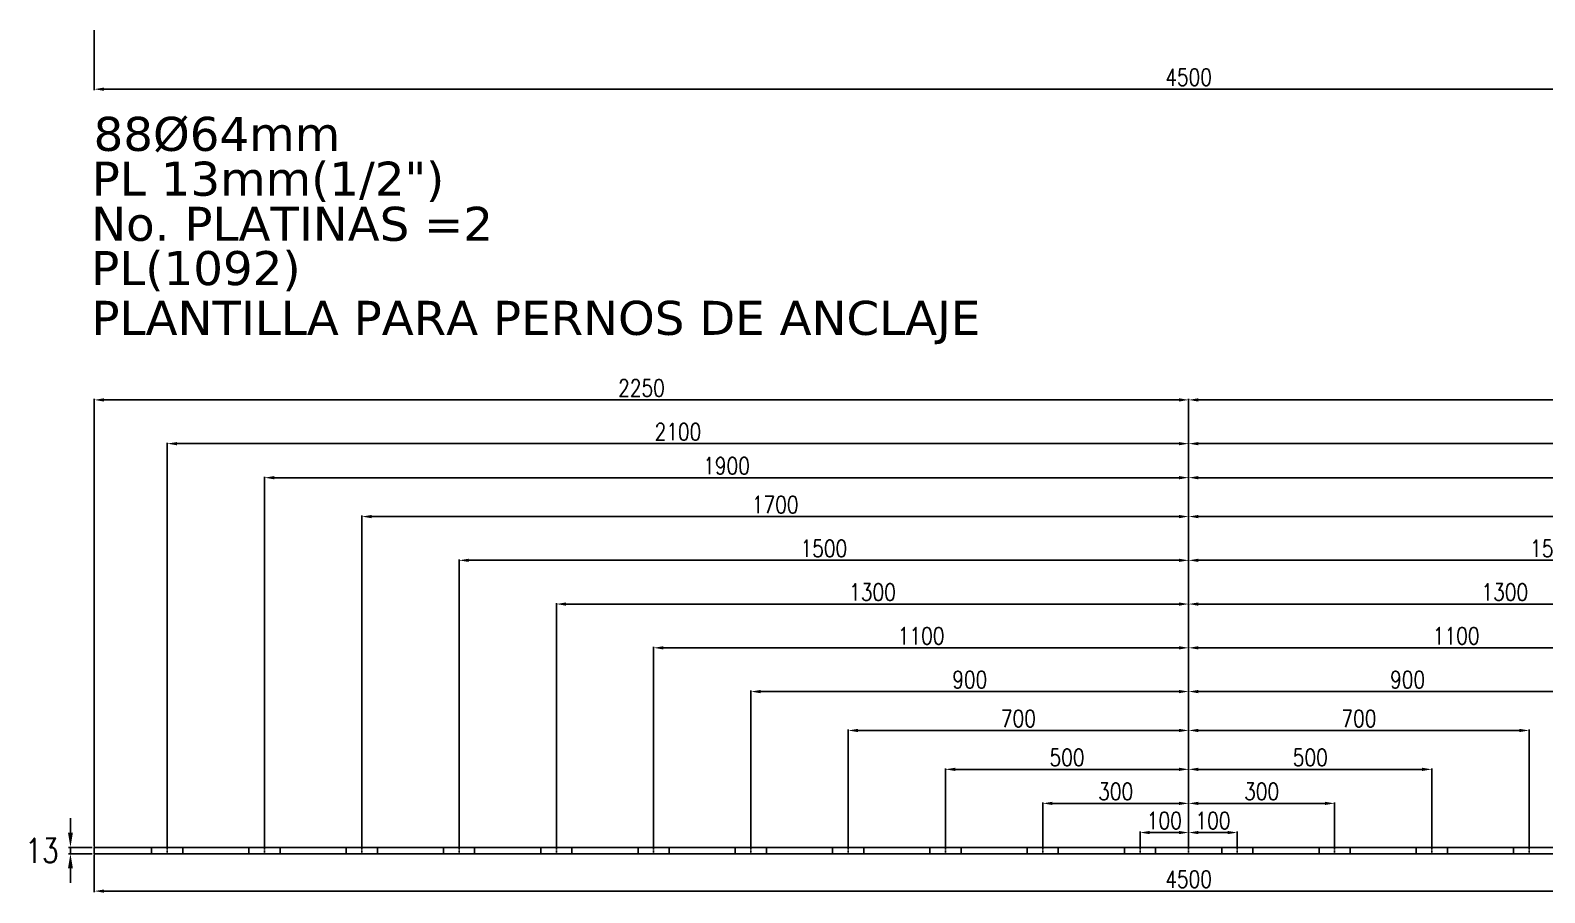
# Model space of a CAD drawing. Header units: millimetres. Extents: x 1541 to 289025, y -12015 to 47026.
# Drawn here: x 61856 to 64969, y 565 to 2339 of the extents above; entities that cross this region are included whole.
import ezdxf

# ---------------------------------------------------------------- set-up
doc = ezdxf.new("R2010")
doc.units = ezdxf.units.MM
doc.header["$LTSCALE"] = 0.1
doc.linetypes.add('DASHDOT', pattern=[25.4, 12.7, -6.35, 0, -6.35])
for name, color, linetype in [('COTAS', 8, 'Continuous'), ('EJE PERNO', 1, 'DASHDOT'), ('PERNOS', 3, 'Continuous'), ('PLATINA', 5, 'Continuous'), ('TEXTO GENERAL', 3, 'Continuous')]:
    doc.layers.add(name, color=color, linetype=linetype)
doc.styles.add('CNI_COTAS', font='romans.shx', dxfattribs={"width": 0.8})
doc.styles.add('VERDANA', font='verdana.ttf')
doc.dimstyles.new('1.2', dxfattribs={"dimscale": 0, "dimtxt": 35, "dimasz": 20, "dimexe": 2, "dimexo": 2, "dimgap": 7, "dimtad": 1, "dimdec": 0, "dimzin": 4, "dimdsep": 46, "dimtxsty": 'CNI_COTAS', "dimcen": 0, "dimclrd": 256, "dimclrt": 3, "dimadec": 0, "dimazin": 0, "dimtfac": 1, "dimtdec": 0, "dimtmove": 2, "dimatfit": 0, "dimfxl": 0.05, "dimtolj": 1, "dimtzin": 0, "dimarcsym": 1})
doc.dimstyles.new('1.3', dxfattribs={"dimscale": 0, "dimtxt": 50, "dimasz": 30, "dimexe": 4, "dimexo": 4, "dimgap": 9, "dimtad": 1, "dimdec": 0, "dimzin": 4, "dimdsep": 46, "dimtxsty": 'CNI_COTAS', "dimcen": 0, "dimclrd": 256, "dimclrt": 3, "dimadec": 0, "dimazin": 0, "dimtfac": 1, "dimtdec": 0, "dimtmove": 2, "dimatfit": 0, "dimfxl": 0.05, "dimtolj": 1, "dimtzin": 0, "dimarcsym": 0})

# ---------------------------------------------------------------- blocks, each defined once
blk = doc.blocks.new('*D2645')
at = {"layer": 'COTAS', "lineweight": -2, "ltscale": 3, "transparency": 16777216}
for p, q in [((61938.1, 688.4), (61938.1, 718.4)), ((61938.1, 645.4), (61938.1, 658.4)), ((61938.1, 615.4), (61938.1, 585.4))]:
    blk.add_line(p, q, dxfattribs=at)
at = {"layer": 'COTAS', "color": 0, "lineweight": -2, "ltscale": 3, "transparency": 16777216}
for p, q in [((61983.1, 658.4), (61934.1, 658.4)), ((61983.1, 645.4), (61934.1, 645.4))]:
    blk.add_line(p, q, dxfattribs=at)
at = {"layer": 'COTAS', "ltscale": 3, "transparency": 16777216}
for points in [[(61933.1, 688.4), (61943.1, 688.4), (61938.1, 658.4)], [(61933.1, 615.4), (61943.1, 615.4), (61938.1, 645.4)]]:
    blk.add_solid(points, dxfattribs=at)
at = {"layer": 'Defpoints', "color": 0, "ltscale": 3, "transparency": 16777216}
for p in [(61938.1, 658.4), (61987.1, 658.4), (61987.1, 645.4)]:
    blk.add_point(p, dxfattribs=at)
at = {"layer": 'COTAS', "color": 3, "ltscale": 3, "transparency": 16777216, "insert": (61879.6, 651.9), "char_height": 50, "attachment_point": 5, "rotation": 0.2, "style": 'CNI_COTAS'}
blk.add_mtext('\\A1;13', dxfattribs=at)
blk = doc.blocks.new('*D2646')
at = {"layer": 'COTAS', "color": 0, "lineweight": -2, "transparency": 16777216}
for p, q in [((61987.1, 643.4), (61987.1, 566.4)), ((66487.1, 643.4), (66487.1, 566.4))]:
    blk.add_line(p, q, dxfattribs=at)
at = {"layer": 'COTAS', "lineweight": -2, "transparency": 16777216}
blk.add_line((62007.1, 568.4), (66467.1, 568.4), dxfattribs=at)
at = {"layer": 'COTAS', "transparency": 16777216}
for points in [[(62007.1, 571.7), (62007.1, 565.1), (61987.1, 568.4)], [(66467.1, 571.7), (66467.1, 565.1), (66487.1, 568.4)]]:
    blk.add_solid(points, dxfattribs=at)
at = {"layer": 'Defpoints', "color": 0, "transparency": 16777216}
for p in [(61987.1, 645.4), (66487.1, 645.4), (66487.1, 568.4)]:
    blk.add_point(p, dxfattribs=at)
at = {"layer": 'COTAS', "color": 3, "transparency": 16777216, "insert": (64237.1, 592.9), "char_height": 35, "attachment_point": 5, "style": 'CNI_COTAS'}
blk.add_mtext('\\A1;4500', dxfattribs=at)
blk = doc.blocks.new('*D2647')
at = {"layer": 'COTAS', "color": 0, "lineweight": -2, "transparency": 16777216}
for p, q in [((64237.1, 660.4), (64237.1, 690.9)), ((64337.1, 660.4), (64337.1, 690.9))]:
    blk.add_line(p, q, dxfattribs=at)
at = {"layer": 'COTAS', "lineweight": -2, "transparency": 16777216}
blk.add_line((64317.1, 688.9), (64257.1, 688.9), dxfattribs=at)
at = {"layer": 'COTAS', "transparency": 16777216}
for points in [[(64257.1, 692.2), (64257.1, 685.5), (64237.1, 688.9)], [(64317.1, 692.2), (64317.1, 685.5), (64337.1, 688.9)]]:
    blk.add_solid(points, dxfattribs=at)
at = {"layer": 'Defpoints', "color": 0, "transparency": 16777216}
for p in [(64237.1, 688.9), (64237.1, 658.4), (64337.1, 658.4)]:
    blk.add_point(p, dxfattribs=at)
at = {"layer": 'COTAS', "color": 3, "transparency": 16777216, "insert": (64287.1, 713.4), "char_height": 35, "attachment_point": 5, "style": 'CNI_COTAS'}
blk.add_mtext('\\A1;100', dxfattribs=at)
blk = doc.blocks.new('*D2648')
at = {"layer": 'COTAS', "color": 0, "lineweight": -2, "transparency": 16777216}
for p, q in [((64237.1, 660.4), (64237.1, 750.9)), ((64537.1, 660.4), (64537.1, 750.9))]:
    blk.add_line(p, q, dxfattribs=at)
at = {"layer": 'COTAS', "lineweight": -2, "transparency": 16777216}
blk.add_line((64517.1, 748.9), (64257.1, 748.9), dxfattribs=at)
at = {"layer": 'COTAS', "transparency": 16777216}
for points in [[(64257.1, 752.2), (64257.1, 745.5), (64237.1, 748.9)], [(64517.1, 752.2), (64517.1, 745.5), (64537.1, 748.9)]]:
    blk.add_solid(points, dxfattribs=at)
at = {"layer": 'Defpoints', "color": 0, "transparency": 16777216}
for p in [(64237.1, 748.9), (64237.1, 658.4), (64537.1, 658.4)]:
    blk.add_point(p, dxfattribs=at)
at = {"layer": 'COTAS', "color": 3, "transparency": 16777216, "insert": (64387.1, 773.4), "char_height": 35, "attachment_point": 5, "style": 'CNI_COTAS'}
blk.add_mtext('\\A1;300', dxfattribs=at)
blk = doc.blocks.new('*D2649')
at = {"layer": 'COTAS', "color": 0, "lineweight": -2, "transparency": 16777216}
for p, q in [((64237.1, 660.4), (64237.1, 820.9)), ((64737.1, 660.4), (64737.1, 820.9))]:
    blk.add_line(p, q, dxfattribs=at)
at = {"layer": 'COTAS', "lineweight": -2, "transparency": 16777216}
blk.add_line((64717.1, 818.9), (64257.1, 818.9), dxfattribs=at)
at = {"layer": 'COTAS', "transparency": 16777216}
for points in [[(64257.1, 822.2), (64257.1, 815.5), (64237.1, 818.9)], [(64717.1, 822.2), (64717.1, 815.5), (64737.1, 818.9)]]:
    blk.add_solid(points, dxfattribs=at)
at = {"layer": 'Defpoints', "color": 0, "transparency": 16777216}
for p in [(64237.1, 818.9), (64237.1, 658.4), (64737.1, 658.4)]:
    blk.add_point(p, dxfattribs=at)
at = {"layer": 'COTAS', "color": 3, "transparency": 16777216, "insert": (64487.1, 843.4), "char_height": 35, "attachment_point": 5, "style": 'CNI_COTAS'}
blk.add_mtext('\\A1;500', dxfattribs=at)
blk = doc.blocks.new('*D2650')
at = {"layer": 'COTAS', "color": 0, "lineweight": -2, "transparency": 16777216}
for p, q in [((64237.1, 660.4), (64237.1, 900.9)), ((64937.1, 660.4), (64937.1, 900.9))]:
    blk.add_line(p, q, dxfattribs=at)
at = {"layer": 'COTAS', "lineweight": -2, "transparency": 16777216}
blk.add_line((64917.1, 898.9), (64257.1, 898.9), dxfattribs=at)
at = {"layer": 'COTAS', "transparency": 16777216}
for points in [[(64257.1, 902.2), (64257.1, 895.5), (64237.1, 898.9)], [(64917.1, 902.2), (64917.1, 895.5), (64937.1, 898.9)]]:
    blk.add_solid(points, dxfattribs=at)
at = {"layer": 'Defpoints', "color": 0, "transparency": 16777216}
for p in [(64237.1, 898.9), (64237.1, 658.4), (64937.1, 658.4)]:
    blk.add_point(p, dxfattribs=at)
at = {"layer": 'COTAS', "color": 3, "transparency": 16777216, "insert": (64587.1, 923.4), "char_height": 35, "attachment_point": 5, "style": 'CNI_COTAS'}
blk.add_mtext('\\A1;700', dxfattribs=at)
blk = doc.blocks.new('*D2651')
at = {"layer": 'COTAS', "color": 0, "lineweight": -2, "transparency": 16777216}
for p, q in [((64237.1, 660.4), (64237.1, 980.9)), ((65137.1, 660.4), (65137.1, 980.9))]:
    blk.add_line(p, q, dxfattribs=at)
at = {"layer": 'COTAS', "lineweight": -2, "transparency": 16777216}
blk.add_line((65117.1, 978.9), (64257.1, 978.9), dxfattribs=at)
at = {"layer": 'COTAS', "transparency": 16777216}
for points in [[(64257.1, 982.2), (64257.1, 975.5), (64237.1, 978.9)], [(65117.1, 982.2), (65117.1, 975.5), (65137.1, 978.9)]]:
    blk.add_solid(points, dxfattribs=at)
at = {"layer": 'Defpoints', "color": 0, "transparency": 16777216}
for p in [(64237.1, 978.9), (64237.1, 658.4), (65137.1, 658.4)]:
    blk.add_point(p, dxfattribs=at)
at = {"layer": 'COTAS', "color": 3, "transparency": 16777216, "insert": (64687.1, 1003.4), "char_height": 35, "attachment_point": 5, "style": 'CNI_COTAS'}
blk.add_mtext('\\A1;900', dxfattribs=at)
blk = doc.blocks.new('*D2652')
at = {"layer": 'COTAS', "color": 0, "lineweight": -2, "transparency": 16777216}
for p, q in [((64237.1, 660.4), (64237.1, 1070.9)), ((65337.1, 660.4), (65337.1, 1070.9))]:
    blk.add_line(p, q, dxfattribs=at)
at = {"layer": 'COTAS', "lineweight": -2, "transparency": 16777216}
blk.add_line((65317.1, 1068.9), (64257.1, 1068.9), dxfattribs=at)
at = {"layer": 'COTAS', "transparency": 16777216}
for points in [[(64257.1, 1072.2), (64257.1, 1065.5), (64237.1, 1068.9)], [(65317.1, 1072.2), (65317.1, 1065.5), (65337.1, 1068.9)]]:
    blk.add_solid(points, dxfattribs=at)
at = {"layer": 'Defpoints', "color": 0, "transparency": 16777216}
for p in [(64237.1, 1068.9), (64237.1, 658.4), (65337.1, 658.4)]:
    blk.add_point(p, dxfattribs=at)
at = {"layer": 'COTAS', "color": 3, "transparency": 16777216, "insert": (64787.1, 1093.4), "char_height": 35, "attachment_point": 5, "style": 'CNI_COTAS'}
blk.add_mtext('\\A1;1100', dxfattribs=at)
blk = doc.blocks.new('*D2653')
at = {"layer": 'COTAS', "color": 0, "lineweight": -2, "transparency": 16777216}
for p, q in [((64237.1, 660.4), (64237.1, 1160.9)), ((65537.1, 660.4), (65537.1, 1160.9))]:
    blk.add_line(p, q, dxfattribs=at)
at = {"layer": 'COTAS', "lineweight": -2, "transparency": 16777216}
blk.add_line((65517.1, 1158.9), (64257.1, 1158.9), dxfattribs=at)
at = {"layer": 'COTAS', "transparency": 16777216}
for points in [[(64257.1, 1162.2), (64257.1, 1155.5), (64237.1, 1158.9)], [(65517.1, 1162.2), (65517.1, 1155.5), (65537.1, 1158.9)]]:
    blk.add_solid(points, dxfattribs=at)
at = {"layer": 'Defpoints', "color": 0, "transparency": 16777216}
for p in [(64237.1, 1158.9), (64237.1, 658.4), (65537.1, 658.4)]:
    blk.add_point(p, dxfattribs=at)
at = {"layer": 'COTAS', "color": 3, "transparency": 16777216, "insert": (64887.1, 1183.4), "char_height": 35, "attachment_point": 5, "style": 'CNI_COTAS'}
blk.add_mtext('\\A1;1300', dxfattribs=at)
blk = doc.blocks.new('*D2654')
at = {"layer": 'COTAS', "color": 0, "lineweight": -2, "transparency": 16777216}
for p, q in [((64237.1, 660.4), (64237.1, 1250.9)), ((65737.1, 660.4), (65737.1, 1250.9))]:
    blk.add_line(p, q, dxfattribs=at)
at = {"layer": 'COTAS', "lineweight": -2, "transparency": 16777216}
blk.add_line((65717.1, 1248.9), (64257.1, 1248.9), dxfattribs=at)
at = {"layer": 'COTAS', "transparency": 16777216}
for points in [[(64257.1, 1252.2), (64257.1, 1245.5), (64237.1, 1248.9)], [(65717.1, 1252.2), (65717.1, 1245.5), (65737.1, 1248.9)]]:
    blk.add_solid(points, dxfattribs=at)
at = {"layer": 'Defpoints', "color": 0, "transparency": 16777216}
for p in [(64237.1, 1248.9), (64237.1, 658.4), (65737.1, 658.4)]:
    blk.add_point(p, dxfattribs=at)
at = {"layer": 'COTAS', "color": 3, "transparency": 16777216, "insert": (64987.1, 1273.4), "char_height": 35, "attachment_point": 5, "style": 'CNI_COTAS'}
blk.add_mtext('\\A1;1500', dxfattribs=at)
blk = doc.blocks.new('*D2655')
at = {"layer": 'COTAS', "color": 0, "lineweight": -2, "transparency": 16777216}
for p, q in [((64237.1, 660.4), (64237.1, 1340.9)), ((65937.1, 660.4), (65937.1, 1340.9))]:
    blk.add_line(p, q, dxfattribs=at)
at = {"layer": 'COTAS', "lineweight": -2, "transparency": 16777216}
blk.add_line((65917.1, 1338.9), (64257.1, 1338.9), dxfattribs=at)
at = {"layer": 'COTAS', "transparency": 16777216}
for points in [[(64257.1, 1342.2), (64257.1, 1335.5), (64237.1, 1338.9)], [(65917.1, 1342.2), (65917.1, 1335.5), (65937.1, 1338.9)]]:
    blk.add_solid(points, dxfattribs=at)
at = {"layer": 'Defpoints', "color": 0, "transparency": 16777216}
for p in [(64237.1, 1338.9), (64237.1, 658.4), (65937.1, 658.4)]:
    blk.add_point(p, dxfattribs=at)
at = {"layer": 'COTAS', "color": 3, "transparency": 16777216, "insert": (65087.1, 1363.4), "char_height": 35, "attachment_point": 5, "style": 'CNI_COTAS'}
blk.add_mtext('\\A1;1700', dxfattribs=at)
blk = doc.blocks.new('*D2656')
at = {"layer": 'COTAS', "color": 0, "lineweight": -2, "transparency": 16777216}
for p, q in [((64237.1, 660.4), (64237.1, 1420.9)), ((66137.1, 660.4), (66137.1, 1420.9))]:
    blk.add_line(p, q, dxfattribs=at)
at = {"layer": 'COTAS', "lineweight": -2, "transparency": 16777216}
blk.add_line((66117.1, 1418.9), (64257.1, 1418.9), dxfattribs=at)
at = {"layer": 'COTAS', "transparency": 16777216}
for points in [[(64257.1, 1422.2), (64257.1, 1415.5), (64237.1, 1418.9)], [(66117.1, 1422.2), (66117.1, 1415.5), (66137.1, 1418.9)]]:
    blk.add_solid(points, dxfattribs=at)
at = {"layer": 'Defpoints', "color": 0, "transparency": 16777216}
for p in [(64237.1, 1418.9), (64237.1, 658.4), (66137.1, 658.4)]:
    blk.add_point(p, dxfattribs=at)
at = {"layer": 'COTAS', "color": 3, "transparency": 16777216, "insert": (65187.1, 1443.4), "char_height": 35, "attachment_point": 5, "style": 'CNI_COTAS'}
blk.add_mtext('\\A1;1900', dxfattribs=at)
blk = doc.blocks.new('*D2657')
at = {"layer": 'COTAS', "color": 0, "lineweight": -2, "transparency": 16777216}
for p, q in [((64237.1, 660.4), (64237.1, 1490.9)), ((66337.1, 660.4), (66337.1, 1490.9))]:
    blk.add_line(p, q, dxfattribs=at)
at = {"layer": 'COTAS', "lineweight": -2, "transparency": 16777216}
blk.add_line((66317.1, 1488.9), (64257.1, 1488.9), dxfattribs=at)
at = {"layer": 'COTAS', "transparency": 16777216}
for points in [[(64257.1, 1492.2), (64257.1, 1485.5), (64237.1, 1488.9)], [(66317.1, 1492.2), (66317.1, 1485.5), (66337.1, 1488.9)]]:
    blk.add_solid(points, dxfattribs=at)
at = {"layer": 'Defpoints', "color": 0, "transparency": 16777216}
for p in [(64237.1, 1488.9), (64237.1, 658.4), (66337.1, 658.4)]:
    blk.add_point(p, dxfattribs=at)
at = {"layer": 'COTAS', "color": 3, "transparency": 16777216, "insert": (65287.1, 1513.4), "char_height": 35, "attachment_point": 5, "style": 'CNI_COTAS'}
blk.add_mtext('\\A1;2100', dxfattribs=at)
blk = doc.blocks.new('*D2658')
at = {"layer": 'COTAS', "color": 0, "lineweight": -2, "transparency": 16777216}
for p, q in [((64237.1, 660.4), (64237.1, 1580.9)), ((66487.1, 660.4), (66487.1, 1580.9))]:
    blk.add_line(p, q, dxfattribs=at)
at = {"layer": 'COTAS', "lineweight": -2, "transparency": 16777216}
blk.add_line((66467.1, 1578.9), (64257.1, 1578.9), dxfattribs=at)
at = {"layer": 'COTAS', "transparency": 16777216}
for points in [[(64257.1, 1582.2), (64257.1, 1575.5), (64237.1, 1578.9)], [(66467.1, 1582.2), (66467.1, 1575.5), (66487.1, 1578.9)]]:
    blk.add_solid(points, dxfattribs=at)
at = {"layer": 'Defpoints', "color": 0, "transparency": 16777216}
for p in [(64237.1, 1578.9), (64237.1, 658.4), (66487.1, 658.4)]:
    blk.add_point(p, dxfattribs=at)
at = {"layer": 'COTAS', "color": 3, "transparency": 16777216, "insert": (65362.1, 1603.4), "char_height": 35, "attachment_point": 5, "style": 'CNI_COTAS'}
blk.add_mtext('\\A1;2250', dxfattribs=at)
blk = doc.blocks.new('*D2178')
at = {"layer": 'COTAS', "color": 0, "lineweight": -2, "transparency": 16777216}
for p, q in [((64137.1, 660.4), (64137.1, 690.9)), ((64237.1, 660.4), (64237.1, 690.9))]:
    blk.add_line(p, q, dxfattribs=at)
at = {"layer": 'COTAS', "lineweight": -2, "transparency": 16777216}
blk.add_line((64157.1, 688.9), (64217.1, 688.9), dxfattribs=at)
at = {"layer": 'COTAS', "transparency": 16777216}
for points in [[(64157.1, 692.2), (64157.1, 685.5), (64137.1, 688.9)], [(64217.1, 692.2), (64217.1, 685.5), (64237.1, 688.9)]]:
    blk.add_solid(points, dxfattribs=at)
at = {"layer": 'Defpoints', "color": 0, "transparency": 16777216}
for p in [(64237.1, 688.9), (64137.1, 658.4), (64237.1, 658.4)]:
    blk.add_point(p, dxfattribs=at)
at = {"layer": 'COTAS', "color": 3, "transparency": 16777216, "insert": (64187.1, 713.4), "char_height": 35, "attachment_point": 5, "style": 'CNI_COTAS'}
blk.add_mtext('\\A1;100', dxfattribs=at)
blk = doc.blocks.new('*D2179')
at = {"layer": 'COTAS', "color": 0, "lineweight": -2, "transparency": 16777216}
for p, q in [((63937.1, 660.4), (63937.1, 750.9)), ((64237.1, 660.4), (64237.1, 750.9))]:
    blk.add_line(p, q, dxfattribs=at)
at = {"layer": 'COTAS', "lineweight": -2, "transparency": 16777216}
blk.add_line((63957.1, 748.9), (64217.1, 748.9), dxfattribs=at)
at = {"layer": 'COTAS', "transparency": 16777216}
for points in [[(63957.1, 752.2), (63957.1, 745.5), (63937.1, 748.9)], [(64217.1, 752.2), (64217.1, 745.5), (64237.1, 748.9)]]:
    blk.add_solid(points, dxfattribs=at)
at = {"layer": 'Defpoints', "color": 0, "transparency": 16777216}
for p in [(64237.1, 748.9), (63937.1, 658.4), (64237.1, 658.4)]:
    blk.add_point(p, dxfattribs=at)
at = {"layer": 'COTAS', "color": 3, "transparency": 16777216, "insert": (64087.1, 773.4), "char_height": 35, "attachment_point": 5, "style": 'CNI_COTAS'}
blk.add_mtext('\\A1;300', dxfattribs=at)
blk = doc.blocks.new('*D2180')
at = {"layer": 'COTAS', "color": 0, "lineweight": -2, "transparency": 16777216}
for p, q in [((63737.1, 660.4), (63737.1, 820.9)), ((64237.1, 660.4), (64237.1, 820.9))]:
    blk.add_line(p, q, dxfattribs=at)
at = {"layer": 'COTAS', "lineweight": -2, "transparency": 16777216}
blk.add_line((63757.1, 818.9), (64217.1, 818.9), dxfattribs=at)
at = {"layer": 'COTAS', "transparency": 16777216}
for points in [[(63757.1, 822.2), (63757.1, 815.5), (63737.1, 818.9)], [(64217.1, 822.2), (64217.1, 815.5), (64237.1, 818.9)]]:
    blk.add_solid(points, dxfattribs=at)
at = {"layer": 'Defpoints', "color": 0, "transparency": 16777216}
for p in [(64237.1, 818.9), (63737.1, 658.4), (64237.1, 658.4)]:
    blk.add_point(p, dxfattribs=at)
at = {"layer": 'COTAS', "color": 3, "transparency": 16777216, "insert": (63987.1, 843.4), "char_height": 35, "attachment_point": 5, "style": 'CNI_COTAS'}
blk.add_mtext('\\A1;500', dxfattribs=at)
blk = doc.blocks.new('*D2181')
at = {"layer": 'COTAS', "color": 0, "lineweight": -2, "transparency": 16777216}
for p, q in [((63537.1, 660.4), (63537.1, 900.9)), ((64237.1, 660.4), (64237.1, 900.9))]:
    blk.add_line(p, q, dxfattribs=at)
at = {"layer": 'COTAS', "lineweight": -2, "transparency": 16777216}
blk.add_line((63557.1, 898.9), (64217.1, 898.9), dxfattribs=at)
at = {"layer": 'COTAS', "transparency": 16777216}
for points in [[(63557.1, 902.2), (63557.1, 895.5), (63537.1, 898.9)], [(64217.1, 902.2), (64217.1, 895.5), (64237.1, 898.9)]]:
    blk.add_solid(points, dxfattribs=at)
at = {"layer": 'Defpoints', "color": 0, "transparency": 16777216}
for p in [(64237.1, 898.9), (63537.1, 658.4), (64237.1, 658.4)]:
    blk.add_point(p, dxfattribs=at)
at = {"layer": 'COTAS', "color": 3, "transparency": 16777216, "insert": (63887.1, 923.4), "char_height": 35, "attachment_point": 5, "style": 'CNI_COTAS'}
blk.add_mtext('\\A1;700', dxfattribs=at)
blk = doc.blocks.new('*D2182')
at = {"layer": 'COTAS', "color": 0, "lineweight": -2, "transparency": 16777216}
for p, q in [((63337.1, 660.4), (63337.1, 980.9)), ((64237.1, 660.4), (64237.1, 980.9))]:
    blk.add_line(p, q, dxfattribs=at)
at = {"layer": 'COTAS', "lineweight": -2, "transparency": 16777216}
blk.add_line((63357.1, 978.9), (64217.1, 978.9), dxfattribs=at)
at = {"layer": 'COTAS', "transparency": 16777216}
for points in [[(63357.1, 982.2), (63357.1, 975.5), (63337.1, 978.9)], [(64217.1, 982.2), (64217.1, 975.5), (64237.1, 978.9)]]:
    blk.add_solid(points, dxfattribs=at)
at = {"layer": 'Defpoints', "color": 0, "transparency": 16777216}
for p in [(64237.1, 978.9), (63337.1, 658.4), (64237.1, 658.4)]:
    blk.add_point(p, dxfattribs=at)
at = {"layer": 'COTAS', "color": 3, "transparency": 16777216, "insert": (63787.1, 1003.4), "char_height": 35, "attachment_point": 5, "style": 'CNI_COTAS'}
blk.add_mtext('\\A1;900', dxfattribs=at)
blk = doc.blocks.new('*D2183')
at = {"layer": 'COTAS', "color": 0, "lineweight": -2, "transparency": 16777216}
for p, q in [((63137.1, 660.4), (63137.1, 1070.9)), ((64237.1, 660.4), (64237.1, 1070.9))]:
    blk.add_line(p, q, dxfattribs=at)
at = {"layer": 'COTAS', "lineweight": -2, "transparency": 16777216}
blk.add_line((63157.1, 1068.9), (64217.1, 1068.9), dxfattribs=at)
at = {"layer": 'COTAS', "transparency": 16777216}
for points in [[(63157.1, 1072.2), (63157.1, 1065.5), (63137.1, 1068.9)], [(64217.1, 1072.2), (64217.1, 1065.5), (64237.1, 1068.9)]]:
    blk.add_solid(points, dxfattribs=at)
at = {"layer": 'Defpoints', "color": 0, "transparency": 16777216}
for p in [(64237.1, 1068.9), (63137.1, 658.4), (64237.1, 658.4)]:
    blk.add_point(p, dxfattribs=at)
at = {"layer": 'COTAS', "color": 3, "transparency": 16777216, "insert": (63687.1, 1093.4), "char_height": 35, "attachment_point": 5, "style": 'CNI_COTAS'}
blk.add_mtext('\\A1;1100', dxfattribs=at)
blk = doc.blocks.new('*D2184')
at = {"layer": 'COTAS', "color": 0, "lineweight": -2, "transparency": 16777216}
for p, q in [((62937.1, 660.4), (62937.1, 1160.9)), ((64237.1, 660.4), (64237.1, 1160.9))]:
    blk.add_line(p, q, dxfattribs=at)
at = {"layer": 'COTAS', "lineweight": -2, "transparency": 16777216}
blk.add_line((62957.1, 1158.9), (64217.1, 1158.9), dxfattribs=at)
at = {"layer": 'COTAS', "transparency": 16777216}
for points in [[(62957.1, 1162.2), (62957.1, 1155.5), (62937.1, 1158.9)], [(64217.1, 1162.2), (64217.1, 1155.5), (64237.1, 1158.9)]]:
    blk.add_solid(points, dxfattribs=at)
at = {"layer": 'Defpoints', "color": 0, "transparency": 16777216}
for p in [(64237.1, 1158.9), (62937.1, 658.4), (64237.1, 658.4)]:
    blk.add_point(p, dxfattribs=at)
at = {"layer": 'COTAS', "color": 3, "transparency": 16777216, "insert": (63587.1, 1183.4), "char_height": 35, "attachment_point": 5, "style": 'CNI_COTAS'}
blk.add_mtext('\\A1;1300', dxfattribs=at)
blk = doc.blocks.new('*D2185')
at = {"layer": 'COTAS', "color": 0, "lineweight": -2, "transparency": 16777216}
for p, q in [((62737.1, 660.4), (62737.1, 1250.9)), ((64237.1, 660.4), (64237.1, 1250.9))]:
    blk.add_line(p, q, dxfattribs=at)
at = {"layer": 'COTAS', "lineweight": -2, "transparency": 16777216}
blk.add_line((62757.1, 1248.9), (64217.1, 1248.9), dxfattribs=at)
at = {"layer": 'COTAS', "transparency": 16777216}
for points in [[(62757.1, 1252.2), (62757.1, 1245.5), (62737.1, 1248.9)], [(64217.1, 1252.2), (64217.1, 1245.5), (64237.1, 1248.9)]]:
    blk.add_solid(points, dxfattribs=at)
at = {"layer": 'Defpoints', "color": 0, "transparency": 16777216}
for p in [(64237.1, 1248.9), (62737.1, 658.4), (64237.1, 658.4)]:
    blk.add_point(p, dxfattribs=at)
at = {"layer": 'COTAS', "color": 3, "transparency": 16777216, "insert": (63487.1, 1273.4), "char_height": 35, "attachment_point": 5, "style": 'CNI_COTAS'}
blk.add_mtext('\\A1;1500', dxfattribs=at)
blk = doc.blocks.new('*D2186')
at = {"layer": 'COTAS', "color": 0, "lineweight": -2, "transparency": 16777216}
for p, q in [((62537.1, 660.4), (62537.1, 1340.9)), ((64237.1, 660.4), (64237.1, 1340.9))]:
    blk.add_line(p, q, dxfattribs=at)
at = {"layer": 'COTAS', "lineweight": -2, "transparency": 16777216}
blk.add_line((62557.1, 1338.9), (64217.1, 1338.9), dxfattribs=at)
at = {"layer": 'COTAS', "transparency": 16777216}
for points in [[(62557.1, 1342.2), (62557.1, 1335.5), (62537.1, 1338.9)], [(64217.1, 1342.2), (64217.1, 1335.5), (64237.1, 1338.9)]]:
    blk.add_solid(points, dxfattribs=at)
at = {"layer": 'Defpoints', "color": 0, "transparency": 16777216}
for p in [(64237.1, 1338.9), (62537.1, 658.4), (64237.1, 658.4)]:
    blk.add_point(p, dxfattribs=at)
at = {"layer": 'COTAS', "color": 3, "transparency": 16777216, "insert": (63387.1, 1363.4), "char_height": 35, "attachment_point": 5, "style": 'CNI_COTAS'}
blk.add_mtext('\\A1;1700', dxfattribs=at)
blk = doc.blocks.new('*D2187')
at = {"layer": 'COTAS', "color": 0, "lineweight": -2, "transparency": 16777216}
for p, q in [((62337.1, 660.4), (62337.1, 1420.9)), ((64237.1, 660.4), (64237.1, 1420.9))]:
    blk.add_line(p, q, dxfattribs=at)
at = {"layer": 'COTAS', "lineweight": -2, "transparency": 16777216}
blk.add_line((62357.1, 1418.9), (64217.1, 1418.9), dxfattribs=at)
at = {"layer": 'COTAS', "transparency": 16777216}
for points in [[(62357.1, 1422.2), (62357.1, 1415.5), (62337.1, 1418.9)], [(64217.1, 1422.2), (64217.1, 1415.5), (64237.1, 1418.9)]]:
    blk.add_solid(points, dxfattribs=at)
at = {"layer": 'Defpoints', "color": 0, "transparency": 16777216}
for p in [(64237.1, 1418.9), (62337.1, 658.4), (64237.1, 658.4)]:
    blk.add_point(p, dxfattribs=at)
at = {"layer": 'COTAS', "color": 3, "transparency": 16777216, "insert": (63287.1, 1443.4), "char_height": 35, "attachment_point": 5, "style": 'CNI_COTAS'}
blk.add_mtext('\\A1;1900', dxfattribs=at)
blk = doc.blocks.new('*D2188')
at = {"layer": 'COTAS', "color": 0, "lineweight": -2, "transparency": 16777216}
for p, q in [((62137.1, 660.4), (62137.1, 1490.9)), ((64237.1, 660.4), (64237.1, 1490.9))]:
    blk.add_line(p, q, dxfattribs=at)
at = {"layer": 'COTAS', "lineweight": -2, "transparency": 16777216}
blk.add_line((62157.1, 1488.9), (64217.1, 1488.9), dxfattribs=at)
at = {"layer": 'COTAS', "transparency": 16777216}
for points in [[(62157.1, 1492.2), (62157.1, 1485.5), (62137.1, 1488.9)], [(64217.1, 1492.2), (64217.1, 1485.5), (64237.1, 1488.9)]]:
    blk.add_solid(points, dxfattribs=at)
at = {"layer": 'Defpoints', "color": 0, "transparency": 16777216}
for p in [(64237.1, 1488.9), (62137.1, 658.4), (64237.1, 658.4)]:
    blk.add_point(p, dxfattribs=at)
at = {"layer": 'COTAS', "color": 3, "transparency": 16777216, "insert": (63187.1, 1513.4), "char_height": 35, "attachment_point": 5, "style": 'CNI_COTAS'}
blk.add_mtext('\\A1;2100', dxfattribs=at)
blk = doc.blocks.new('*D2189')
at = {"layer": 'COTAS', "color": 0, "lineweight": -2, "transparency": 16777216}
for p, q in [((61987.1, 660.4), (61987.1, 1580.9)), ((64237.1, 660.4), (64237.1, 1580.9))]:
    blk.add_line(p, q, dxfattribs=at)
at = {"layer": 'COTAS', "lineweight": -2, "transparency": 16777216}
blk.add_line((62007.1, 1578.9), (64217.1, 1578.9), dxfattribs=at)
at = {"layer": 'COTAS', "transparency": 16777216}
for points in [[(62007.1, 1582.2), (62007.1, 1575.5), (61987.1, 1578.9)], [(64217.1, 1582.2), (64217.1, 1575.5), (64237.1, 1578.9)]]:
    blk.add_solid(points, dxfattribs=at)
at = {"layer": 'Defpoints', "color": 0, "transparency": 16777216}
for p in [(64237.1, 1578.9), (61987.1, 658.4), (64237.1, 658.4)]:
    blk.add_point(p, dxfattribs=at)
at = {"layer": 'COTAS', "color": 3, "transparency": 16777216, "insert": (63112.1, 1603.4), "char_height": 35, "attachment_point": 5, "style": 'CNI_COTAS'}
blk.add_mtext('\\A1;2250', dxfattribs=at)
blk = doc.blocks.new('*D2580')
at = {"layer": 'COTAS', "color": 0, "lineweight": -2, "transparency": 16777216}
for p, q in [((61987.1, 2339.3), (61987.1, 2216.1)), ((66487.1, 2339.3), (66487.1, 2216.1))]:
    blk.add_line(p, q, dxfattribs=at)
at = {"layer": 'COTAS', "lineweight": -2, "transparency": 16777216}
blk.add_line((62007.1, 2218.1), (66467.1, 2218.1), dxfattribs=at)
at = {"layer": 'COTAS', "transparency": 16777216}
for points in [[(62007.1, 2221.4), (62007.1, 2214.7), (61987.1, 2218.1)], [(66467.1, 2221.4), (66467.1, 2214.7), (66487.1, 2218.1)]]:
    blk.add_solid(points, dxfattribs=at)
at = {"layer": 'Defpoints', "color": 0, "transparency": 16777216}
for p in [(61987.1, 2341.3), (66487.1, 2341.3), (66487.1, 2218.1)]:
    blk.add_point(p, dxfattribs=at)
at = {"layer": 'COTAS', "color": 3, "transparency": 16777216, "insert": (64237.1, 2242.6), "char_height": 35, "attachment_point": 5, "style": 'CNI_COTAS'}
blk.add_mtext('\\A1;4500', dxfattribs=at)
blk = doc.blocks.new('A$Cc6e462f4')
at = {"layer": 'EJE PERNO'}
for p, q in [((62137.1, 658.4), (62137.1, 645.4)), ((62337.1, 658.4), (62337.1, 645.4)), ((62537.1, 658.4), (62537.1, 645.4)), ((62737.1, 658.4), (62737.1, 645.4)), ((62937.1, 658.4), (62937.1, 645.4)), ((63137.1, 658.4), (63137.1, 645.4)), ((63337.1, 658.4), (63337.1, 645.4)), ((63537.1, 658.4), (63537.1, 645.4)), ((63737.1, 658.4), (63737.1, 645.4)), ((63937.1, 658.4), (63937.1, 645.4)), ((64137.1, 658.4), (64137.1, 645.4)), ((64337.1, 658.4), (64337.1, 645.4)), ((64537.1, 658.4), (64537.1, 645.4)), ((64737.1, 658.4), (64737.1, 645.4)), ((64937.1, 658.4), (64937.1, 645.4))]:
    blk.add_line(p, q, dxfattribs=at)
at = {"layer": 'EJE PERNO', "color": 4}
blk.add_line((64237.1, 658.4), (64237.1, 645.4), dxfattribs=at)
at = {"layer": 'PERNOS', "ltscale": 3}
for p, q in [((62105.1, 645.4), (62105.1, 658.4)), ((62169.1, 645.4), (62169.1, 658.4)), ((62305.1, 645.4), (62305.1, 658.4)), ((62369.1, 645.4), (62369.1, 658.4)), ((62505.1, 645.4), (62505.1, 658.4)), ((62569.1, 645.4), (62569.1, 658.4)), ((62705.1, 645.4), (62705.1, 658.4)), ((62769.1, 645.4), (62769.1, 658.4)), ((62905.1, 645.4), (62905.1, 658.4)), ((62969.1, 645.4), (62969.1, 658.4)), ((63105.1, 645.4), (63105.1, 658.4)), ((63169.1, 645.4), (63169.1, 658.4)), ((63305.1, 645.4), (63305.1, 658.4)), ((63369.1, 645.4), (63369.1, 658.4)), ((63505.1, 645.4), (63505.1, 658.4)), ((63569.1, 645.4), (63569.1, 658.4)), ((63705.1, 645.4), (63705.1, 658.4)), ((63769.1, 645.4), (63769.1, 658.4)), ((63905.1, 645.4), (63905.1, 658.4)), ((63969.1, 645.4), (63969.1, 658.4)), ((64105.1, 645.4), (64105.1, 658.4)), ((64169.1, 645.4), (64169.1, 658.4)), ((64305.1, 645.4), (64305.1, 658.4)), ((64369.1, 645.4), (64369.1, 658.4)), ((64505.1, 645.4), (64505.1, 658.4)), ((64569.1, 645.4), (64569.1, 658.4)), ((64705.1, 645.4), (64705.1, 658.4)), ((64769.1, 645.4), (64769.1, 658.4)), ((64905.1, 645.4), (64905.1, 658.4))]:
    blk.add_line(p, q, dxfattribs=at)
at = {"layer": 'PLATINA', "linetype": 'Continuous'}
blk.add_lwpolyline([(61987.1, 645.4), (66487.1, 645.4), (66487.1, 658.4), (61987.1, 658.4)], close=True, dxfattribs=at)
at = {"layer": 'TEXTO GENERAL', "color": 3, "style": 'VERDANA'}
for s, p in [('88%%C64mm', (61985.7, 2091.2)), ('PL 13mm(1/2")', (61981.8, 1999)), ('No. PLATINAS =2', (61980.7, 1906.2)), ('PL(1092)', (61980.7, 1815.1)), ('PLANTILLA PARA PERNOS DE ANCLAJE', (61981.2, 1712.7))]:
    blk.add_text(s, height=70, dxfattribs=at).set_placement(p)
at = {"layer": 'COTAS'}
for base, p1, p2, picture, middle in [((66487.1, 2218.1), (61987.1, 2341.3), (66487.1, 2341.3), '*D2580', (64237.1, 2242.6)), ((64237.1, 1578.9), (66487.1, 658.4), (64237.1, 658.4), '*D2658', (65362.1, 1603.4)), ((64237.1, 1488.9), (66337.1, 658.4), (64237.1, 658.4), '*D2657', (65287.1, 1513.4)), ((64237.1, 1418.9), (66137.1, 658.4), (64237.1, 658.4), '*D2656', (65187.1, 1443.4)), ((64237.1, 1338.9), (65937.1, 658.4), (64237.1, 658.4), '*D2655', (65087.1, 1363.4)), ((64237.1, 1248.9), (65737.1, 658.4), (64237.1, 658.4), '*D2654', (64987.1, 1273.4)), ((64237.1, 1158.9), (65537.1, 658.4), (64237.1, 658.4), '*D2653', (64887.1, 1183.4)), ((64237.1, 1068.9), (65337.1, 658.4), (64237.1, 658.4), '*D2652', (64787.1, 1093.4)), ((64237.1, 978.9), (65137.1, 658.4), (64237.1, 658.4), '*D2651', (64687.1, 1003.4)), ((64237.1, 898.9), (64937.1, 658.4), (64237.1, 658.4), '*D2650', (64587.1, 923.4)), ((64237.1, 818.9), (64737.1, 658.4), (64237.1, 658.4), '*D2649', (64487.1, 843.4)), ((64237.1, 748.9), (64537.1, 658.4), (64237.1, 658.4), '*D2648', (64387.1, 773.4)), ((64237.1, 688.9), (64337.1, 658.4), (64237.1, 658.4), '*D2647', (64287.1, 713.4)), ((66487.1, 568.4), (61987.1, 645.4), (66487.1, 645.4), '*D2646', (64237.1, 592.9))]:
    dim = blk.add_linear_dim(base=base, p1=p1, p2=p2, dimstyle='1.2', override={"dimscale": 1}, dxfattribs=at)
    dim.commit()
    dim.dimension.update_dxf_attribs({"geometry": picture, "text_midpoint": middle})
for base, p1, picture, middle in [((64237.1, 1578.9), (61987.1, 658.4), '*D2189', (63112.1, 1603.4)), ((64237.1, 1488.9), (62137.1, 658.4), '*D2188', (63187.1, 1513.4)), ((64237.1, 1418.9), (62337.1, 658.4), '*D2187', (63287.1, 1443.4)), ((64237.1, 1338.9), (62537.1, 658.4), '*D2186', (63387.1, 1363.4)), ((64237.1, 1248.9), (62737.1, 658.4), '*D2185', (63487.1, 1273.4)), ((64237.1, 1158.9), (62937.1, 658.4), '*D2184', (63587.1, 1183.4)), ((64237.1, 1068.9), (63137.1, 658.4), '*D2183', (63687.1, 1093.4)), ((64237.1, 978.9), (63337.1, 658.4), '*D2182', (63787.1, 1003.4)), ((64237.1, 898.9), (63537.1, 658.4), '*D2181', (63887.1, 923.4)), ((64237.1, 818.9), (63737.1, 658.4), '*D2180', (63987.1, 843.4)), ((64237.1, 748.9), (63937.1, 658.4), '*D2179', (64087.1, 773.4)), ((64237.1, 688.9), (64137.1, 658.4), '*D2178', (64187.1, 713.4))]:
    dim = blk.add_linear_dim(base=base, p1=p1, p2=(64237.1, 658.4), angle=180, dimstyle='1.2', override={"dimscale": 1}, dxfattribs=at)
    dim.commit()
    dim.dimension.update_dxf_attribs({"geometry": picture, "text_midpoint": middle})
at = {"layer": 'COTAS', "ltscale": 3}
dim = blk.add_linear_dim(base=(61938.1, 658.4), p1=(61987.1, 645.4), p2=(61987.1, 658.4), angle=270, dimstyle='1.3', override={"dimscale": 1}, dxfattribs=at)
dim.commit()
dim.dimension.update_dxf_attribs({"geometry": '*D2645', "text_midpoint": (61879.6, 651.9), "text_rotation": 0.2})

msp = doc.modelspace()

# ---------------------------------------------------------------- block references
at = {"layer": 'COTAS'}
msp.add_blockref('A$Cc6e462f4', (0, 0), dxfattribs=at)

doc.saveas('drawing.dxf')
